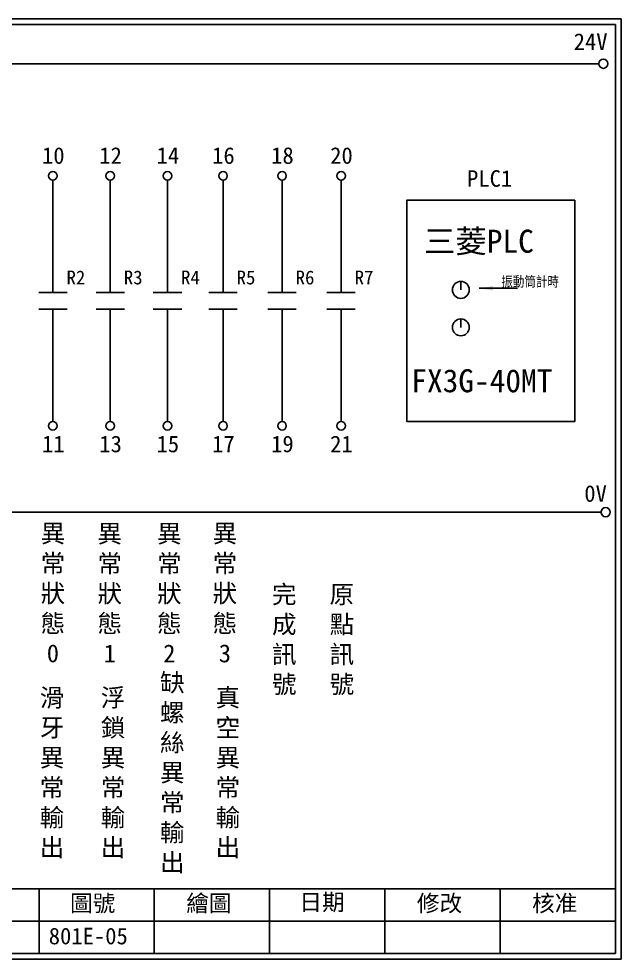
# Model space of a CAD drawing. Extents: x 889 to 1176, y 251 to 455.
# Drawn here: x 1045.4 to 1176.1, y 251.2 to 455.2 of the extents above; entities that cross this region are included whole.
import ezdxf

# ---------------------------------------------------------------- set-up
doc = ezdxf.new("R2010")
doc.units = 0
doc.layers.get('0').update_dxf_attribs({"linetype": 'CONTINUOUS'})
doc.layers.add('圖框層', color=7, linetype='CONTINUOUS')
doc.layers.add('標尺寸層', color=3, linetype='CONTINUOUS')
doc.styles.add('CNS', font='romanc.shx', dxfattribs={"bigfont": 'chineset.shx'})
doc.styles.add('STSL', font='KAIU.TTF')
doc.dimstyles.new('1.1', dxfattribs={"dimscale": 0, "dimtxt": 3, "dimasz": 3, "dimexe": 1, "dimexo": 1.5, "dimgap": 1, "dimtad": 1, "dimdec": 3, "dimdsep": 46, "dimtxsty": 'CNS', "dimcen": -0.9, "dimclrd": 3, "dimclre": 3, "dimclrt": 4, "dimadec": 0, "dimazin": 0, "dimtfac": 1, "dimtdec": 3, "dimtmove": 0, "dimatfit": 3, "dimfxl": 0, "dimtolj": 1, "dimarcsym": 0})

msp = doc.modelspace()

# ---------------------------------------------------------------- linework, layer by layer
at = {"color": 7}
msp.add_lwpolyline([(1166.03, 415.82), (1129.55, 415.82), (1129.55, 367.84), (1166.03, 367.84)], close=True, dxfattribs=at)
for centre in [(1172.21, 445.42), (1172.69, 348.15)]:
    msp.add_circle(centre, 1)
at = {"layer": '圖框層', "color": 7}
for p, q in [((1176.07, 455.16), (889.07, 455.16)), ((1176.07, 251.2), (1176.07, 455.16)), ((1174.82, 453.91), (890.32, 453.91)), ((1174.82, 252.44), (1174.82, 453.91)), ((890.32, 266.44), (1174.82, 266.44)), ((1049.82, 252.44), (1049.82, 266.44)), ((1074.82, 252.44), (1074.82, 266.44)), ((1099.82, 252.44), (1099.82, 266.44)), ((1124.82, 252.44), (1124.82, 266.44)), ((1149.82, 252.44), (1149.82, 266.44)), ((1024.82, 259.44), (1174.82, 259.44)), ((889.07, 251.2), (1176.07, 251.2)), ((890.32, 252.44), (1174.82, 252.44))]:
    msp.add_line(p, q, dxfattribs=at)
at = {"layer": '標尺寸層', "color": 7}
for p, q in [((893.61, 445.42), (1171.21, 445.42)), ((1052.83, 395.83), (1052.83, 420.19)), ((1065.26, 395.83), (1065.26, 420.19)), ((1077.68, 395.83), (1077.68, 420.19)), ((1089.73, 395.83), (1089.73, 420.19)), ((1102.53, 395.83), (1102.53, 420.19)), ((1115.33, 395.83), (1115.33, 420.19)), ((1141.29, 398.19), (1141.29, 396.36)), ((1052.83, 392.17), (1052.83, 367.81)), ((1065.26, 392.17), (1065.26, 367.81)), ((1077.68, 392.17), (1077.68, 367.81)), ((1089.73, 392.17), (1089.73, 367.81)), ((1102.53, 392.17), (1102.53, 367.81)), ((1115.33, 392.17), (1115.33, 367.81)), ((1141.29, 390.07), (1141.29, 388.24)), ((893.82, 348.15), (1171.69, 348.15))]:
    msp.add_line(p, q, dxfattribs=at)
at = {"layer": '標尺寸層'}
for p, q in [((1049.76, 395.83), (1055.91, 395.83)), ((1062.18, 395.83), (1068.33, 395.83)), ((1074.61, 395.83), (1080.76, 395.83)), ((1086.65, 395.83), (1092.8, 395.83)), ((1099.45, 395.83), (1105.6, 395.83)), ((1112.25, 395.83), (1118.4, 395.83)), ((1049.76, 392.17), (1055.91, 392.17)), ((1062.18, 392.17), (1068.33, 392.17)), ((1074.61, 392.17), (1080.76, 392.17)), ((1086.65, 392.17), (1092.8, 392.17)), ((1099.45, 392.17), (1105.6, 392.17)), ((1112.25, 392.17), (1118.4, 392.17))]:
    msp.add_line(p, q, dxfattribs=at)
at = {"layer": '標尺寸層', "color": 7}
for centre, radius in [((1052.83, 421.11), 0.92), ((1065.26, 421.11), 0.92), ((1077.68, 421.11), 0.92), ((1089.73, 421.11), 0.92), ((1102.53, 421.11), 0.92), ((1115.33, 421.11), 0.92), ((1141.29, 396.36), 1.83), ((1141.29, 388.24), 1.83), ((1052.83, 366.89), 0.92), ((1065.26, 366.89), 0.92), ((1077.68, 366.89), 0.92), ((1089.73, 366.89), 0.92), ((1102.53, 366.89), 0.92), ((1115.33, 366.89), 0.92)]:
    msp.add_circle(centre, radius, dxfattribs=at)

# ---------------------------------------------------------------- texts
at = {"layer": '圖框層', "color": 4, "style": 'STSL'}
for s, height, p in [('24V', 3.6, (1165.77, 448.41)), ('10', 3.6, (1050.47, 423.71)), ('12', 3.6, (1062.89, 423.71)), ('14', 3.6, (1075.31, 423.71)), ('16', 3.6, (1087.36, 423.71)), ('18', 3.6, (1100.16, 423.71)), ('20', 3.6, (1112.96, 423.71)), ('PLC1', 3.6, (1142.64, 418.73)), ('三菱PLC', 5, (1133.28, 404.43)), ('R2', 3, (1055.78, 397.56)), ('R3', 3, (1068.2, 397.56)), ('R4', 3, (1080.62, 397.56)), ('R5', 3, (1092.67, 397.56)), ('R6', 3, (1105.47, 397.56)), ('R7', 3, (1118.27, 397.56)), ('FX3G-40MT', 5, (1130.55, 374.16)), ('11', 3.6, (1050.47, 361.15)), ('13', 3.6, (1062.89, 361.15)), ('15', 3.6, (1075.31, 361.15)), ('17', 3.6, (1087.36, 361.15)), ('19', 3.6, (1100.16, 361.15)), ('21', 3.6, (1112.96, 361.15)), ('0V', 3.6, (1168.07, 350.4)), ('圖號', 3.6, (1056.54, 261.53)), ('繪圖', 3.6, (1081.76, 261.53)), ('日期', 3.6, (1106.29, 261.78)), ('修改', 3.6, (1131.76, 261.53)), ('核准', 3.6, (1156.76, 261.53)), ('801E-05', 3.6, (1051.93, 254.42))]:
    msp.add_text(s, height=height, dxfattribs=at).set_placement(p)
at = {"layer": '標尺寸層', "color": 7, "style": 'CNS'}
for s, insert, char_height, width, attachment_point in [('振動筒計時', (1150.08, 399.34), 2.5, 12.276, 1), ('{\\fDFKai-SB|b0|i0|c136|p65;異常狀態0}', (1052.83, 330.51), 3.9, 2.8481, 5), ('{\\fDFKai-SB|b0|i0|c136|p65;異常狀態1}', (1065.15, 330.51), 3.9, 2.8481, 5), ('{\\fDFKai-SB|b0|i0|c136|p65;異常狀態2}', (1078.08, 330.51), 3.9, 2.8481, 5), ('{\\fDFKai-SB|b0|i0|c136|p65;異常狀態3}', (1090.13, 330.51), 3.9, 2.8481, 5), ('{\\fDFKai-SB|b0|i0|c136|p65;完成訊號}', (1103, 320.36), 3.9, 2.8481, 5), ('{\\fDFKai-SB|b0|i0|c136|p65;原點訊號}', (1115.5, 320.36), 3.9, 2.8481, 5), ('{\\fDFKai-SB|b0|i0|c136|p65;缺螺絲異常輸出}', (1078.72, 291.47), 3.9, 2.8481, 5), ('{\\fDFKai-SB|b0|i0|c136|p65;滑牙異常輸出}', (1052.63, 291.47), 3.9, 2.8481, 5), ('{\\fDFKai-SB|b0|i0|c136|p65;浮鎖異常輸出}', (1065.87, 291.47), 3.9, 2.8481, 5), ('{\\fDFKai-SB|b0|i0|c136|p65;真空異常輸出}', (1090.77, 291.47), 3.9, 2.8481, 5)]:
    msp.add_mtext(s, dxfattribs=dict(at, insert=insert, char_height=char_height, width=width, attachment_point=attachment_point))

# ---------------------------------------------------------------- leaders
at = {"layer": '標尺寸層', "color": 7}
msp.add_leader([(1145.29, 396.72), (1153.6, 396.72)], dimstyle='1.1', override={"dimscale": 1, "dimtad": 0, "dimadec": 2}, dxfattribs=at)

doc.saveas('drawing.dxf')
